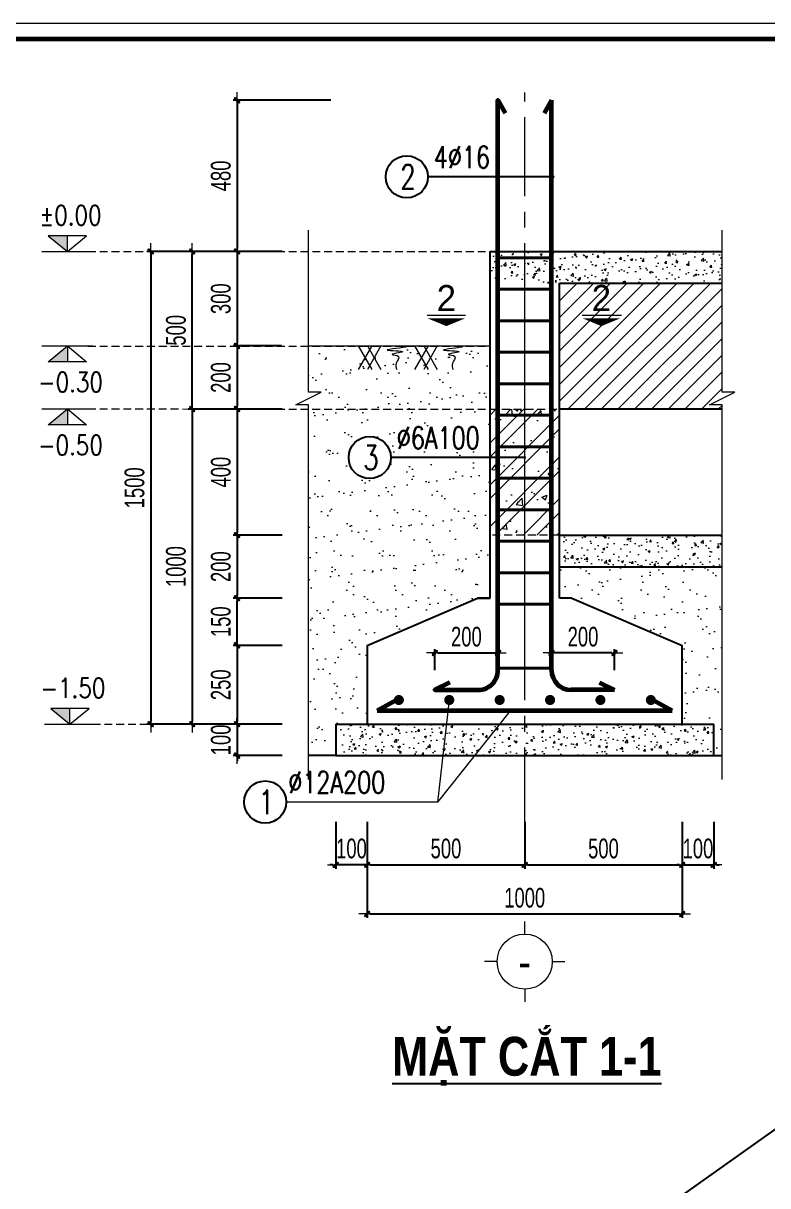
# Model space of a CAD drawing. Header units: millimetres. Extents: x 19378 to 270036, y -611253 to -548347.
# Drawn here: x 178683 to 181047, y -552037 to -548347 of the extents above; entities that cross this region are included whole.
import ezdxf
from ezdxf.enums import TextEntityAlignment as Align

# ---------------------------------------------------------------- set-up
doc = ezdxf.new("R2010")
doc.units = ezdxf.units.MM
doc.header["$MEASUREMENT"] = 0
doc.header["$PDMODE"] = 32
for name, pattern in [('CENTER', [2, 1.25, -0.25, 0.25, -0.25]), ('DASHDOT', [1, 0.5, -0.25, 0, -0.25]), ('HIDDEN', [0.375, 0.25, -0.125])]:
    doc.linetypes.add(name, pattern=pattern)
doc.layers.get('Defpoints').update_dxf_attribs({"color": 1})
doc.layers.add('KCS_Plotter', color=11, linetype='Continuous', plot=False)
doc.layers.add('Khungten_LCDI', color=7, linetype='Continuous')
doc.layers.add('STEEL', color=4, linetype='Continuous')
for name, color, linetype, lineweight in [('LC Dim', 8, 'Continuous', 18), ('LC Hatch', 252, 'Continuous', 9), ('LC ISO', 153, 'Continuous', 13), ('LC Khac', 4, 'Continuous', 9), ('LC MANH DUT', 35, 'HIDDEN', 5), ('LC Net dam2', 6, 'Continuous', 40), ('LC Net dam3', 1, 'Continuous', 60), ('LC Net manh', 236, 'Continuous', 5), ('LC Net thay', 7, 'Continuous', 25), ('LC Net truc', 8, 'DASHDOT', 13), ('LC Text1', 3, 'Continuous', 20), ('LC Text2', 7, 'Continuous', 25), ('Text', 7, 'Continuous', 20), ('THEP', 1, 'Continuous', 40), ('TRUC', 251, 'CENTER', 5)]:
    doc.layers.add(name, color=color, linetype=linetype, lineweight=lineweight)
doc.styles.add('HOATBIF', font='hoatbif.shx', dxfattribs={"width": 0.7})
doc.styles.add('Khungten', font='VHAVAN.TTF', dxfattribs={"width": 0.9, "height": 5000})
doc.styles.add('LC 1', font='VHAVANB.TTF')
doc.styles.add('LC 3', font='vnsimli.shx', dxfattribs={"width": 0.75})
doc.styles.add('LC3', font='VHARIALB.TTF', dxfattribs={"width": 0.8})
doc.styles.add('T1', font='Vnsimli.shx', dxfattribs={"width": 0.8})
doc.styles.add('Title', font='VHBLACK.TTF', dxfattribs={"width": 0.8})
doc.dimstyles.new('mb', dxfattribs={"dimscale": 71, "dimtxt": 2.5, "dimasz": 0.35, "dimexe": 0.5, "dimexo": 0, "dimgap": 0.8, "dimtad": 1, "dimdec": 0, "dimzin": 0, "dimdsep": 46, "dimtxsty": 'HOATBIF', "dimblk1": 'DOT', "dimblk2": 'DOT', "dimsah": 1, "dimcen": -1, "dimdle": 1, "dimclrd": 256, "dimclre": 256, "dimclrt": 4, "dimadec": 3, "dimazin": 2, "dimtfac": 0.333333, "dimtdec": 0, "dimtix": 1, "dimtmove": 2, "dimatfit": 3, "dimldrblk": 'DOT', "dimfxl": 1, "dimtvp": 0.833333, "dimtolj": 1, "dimtzin": 0, "dimarcsym": 0})
pattern_1 = [(50, (2406.51, 3622.526), (71.726018, -6.2752135), [7.5, -82.5]), (355, (2406.51, 3622.526), (-13.875133, 75.219213), [6, -66]), (100.4514, (2412.485, 3622), (57.850938, 68.943954), [6.374019, -70.114211]), (46.1842, (2406.51, 3642.53), (106.724105, -16.551901), [11.25, -123.75]), (96.6356, (2415.4, 3641.15), (93.46627, 97.411787), [9.561029, -105.1713]), (351.1842, (2406.51, 3642.53), (93.466195, 97.41186), [9, -99]), (21, (2416.51, 3637.526), (59.690705, -40.261889), [7.5, -82.5]), (326, (2416.51, 3637.526), (24.331533, 72.5150045), [6, -66]), (71.4514, (2421.48, 3634.17), (84.022263, 32.25305), [6.374019, -70.114211]), (37.5, (2406.508, 3622.526), (1.2159855, 33.2893854), [0, -65.2, 0, -67, 0, -66.25]), (7.5, (2406.508, 3622.526), (26.3069537, 39.4411712), [0, -38.2, 0, -63.7, 0, -25.25]), (327.5, (2384.208, 3622.526), (53.3822436, -2.2554872), [0, -25, 0, -78, 0, -103.5]), (317.5, (2374.21, 3622.526), (58.318617, 10.0104982), [0, -32.5, 0, -51.8, 0, -73.5])]

# ---------------------------------------------------------------- blocks, each defined once
blk = doc.blocks.new('Nha o can bo nhan vien Trung doan')
at = {"layer": 'Defpoints', "lineweight": 0}
blk.add_lwpolyline([(-1200, -14850), (-1200, 14850), (40800, 14850), (40800, -14850)], close=True, dxfattribs=at)
at = {"layer": 'Khungten_LCDI', "color": 5, "lineweight": 60}
blk.add_lwpolyline([(0, -14650), (0, 14650), (40600, 14650), (40600, -14650)], close=True, dxfattribs=at)
at = {"color": 7, "style": 'Khungten', "width": 0.8}
for tag, p in [('REVISION', (39499, -10746)), ('NGAYHT', (39546, -11609))]:
    blk.add_attdef(tag, text='', height=200, dxfattribs=at).set_placement(p, align=Align.CENTER)
at = {"layer": 'LC Text1', "style": 'Title', "width": 1.485915}
for tag, p, p2 in [('TENBANVE1', (36913, -8886), (40339, -8886)), ('TENBANVE2', (36913, -9562), (40339, -9562))]:
    blk.add_attdef(tag, text='', height=250, dxfattribs=at).set_placement(p, p2, align=Align.FIT)
at = {"layer": 'LC Text1', "style": 'Title', "width": 0.7}
blk.add_attdef('SOBANVE', text='', height=250, dxfattribs=at).set_placement((39562, -13896), align=Align.CENTER)
blk = doc.blocks.new('DOT')
at = {"layer": 'LC Dim'}
blk.add_line((-3, 0), (3, 0), dxfattribs=at)
at = {"layer": 'LC Dim', "color": 4}
blk.add_line((-1, -1), (1, 1), dxfattribs=at)
blk.add_lwpolyline([(0.5, 1), (-1, -0.5), (-0.5, -1), (1, 0.5)], close=True, dxfattribs=at)
blk = doc.blocks.new('*D195')
at = {"layer": 'Defpoints', "color": 0, "ltscale": 2, "transparency": 16777216}
for p in [(179775, -550881.8), (180275, -550881.8), (180275, -551018)]:
    blk.add_point(p, dxfattribs=at)
at = {"layer": 'LC Dim', "lineweight": -2, "ltscale": 2, "transparency": 16777216}
for p, q in [((179775, -550881.8), (179775, -551030.5)), ((180275, -550881.8), (180275, -551030.5)), ((179783.8, -551018), (180266.2, -551018))]:
    blk.add_line(p, q, dxfattribs=at)
at = {"layer": 'LC Dim', "lineweight": -2, "ltscale": 2, "transparency": 16777216, "xscale": 8.75, "yscale": 8.75, "zscale": 8.75, "rotation": 180}
blk.add_blockref('DOT', (179775, -551018), dxfattribs=at)
at = {"layer": 'LC Dim', "lineweight": -2, "ltscale": 2, "transparency": 16777216, "xscale": 8.75, "yscale": 8.75, "zscale": 8.75}
blk.add_blockref('DOT', (180275, -551018), dxfattribs=at)
at = {"layer": 'LC Dim', "color": 4, "ltscale": 2, "transparency": 16777216, "insert": (180025, -550966.7), "char_height": 62.5, "attachment_point": 5, "style": 'HOATBIF'}
blk.add_mtext('\\A1;500', dxfattribs=at)
blk = doc.blocks.new('_Dot')
at = {"color": 0, "linetype": 'ByBlock', "lineweight": -2}
blk.add_line((-0.5, 0), (-1, 0), dxfattribs=at)
at = {"color": 0, "linetype": 'ByBlock', "const_width": 0.5}
blk.add_lwpolyline([(-0.25, 0, 1), (0.25, 0, 1)], format="xyb", close=True, dxfattribs=at)
blk = doc.blocks.new('*D196')
at = {"layer": 'Defpoints', "color": 0, "ltscale": 2, "transparency": 16777216}
for p in [(180275, -550881.8), (180775, -550881.8), (180775, -551018)]:
    blk.add_point(p, dxfattribs=at)
at = {"layer": 'LC Dim', "lineweight": -2, "ltscale": 2, "transparency": 16777216}
for p, q in [((180275, -550881.8), (180275, -551030.5)), ((180775, -550881.8), (180775, -551030.5)), ((180283.8, -551018), (180766.2, -551018))]:
    blk.add_line(p, q, dxfattribs=at)
at = {"layer": 'LC Dim', "lineweight": -2, "ltscale": 2, "transparency": 16777216, "xscale": 8.75, "yscale": 8.75, "zscale": 8.75, "rotation": 180}
blk.add_blockref('DOT', (180275, -551018), dxfattribs=at)
at = {"layer": 'LC Dim', "lineweight": -2, "ltscale": 2, "transparency": 16777216, "xscale": 8.75, "yscale": 8.75, "zscale": 8.75}
blk.add_blockref('DOT', (180775, -551018), dxfattribs=at)
at = {"layer": 'LC Dim', "color": 4, "ltscale": 2, "transparency": 16777216, "insert": (180525, -550966.7), "char_height": 62.5, "attachment_point": 5, "style": 'HOATBIF'}
blk.add_mtext('\\A1;500', dxfattribs=at)
blk = doc.blocks.new('*D197')
at = {"layer": 'Defpoints', "color": 0, "ltscale": 2, "transparency": 16777216}
for p in [(179775, -550881.8), (180775, -550881.8), (180775, -551174.2)]:
    blk.add_point(p, dxfattribs=at)
at = {"layer": 'LC Dim', "lineweight": -2, "ltscale": 2, "transparency": 16777216}
for p, q in [((179775, -550881.8), (179775, -551186.7)), ((180775, -550881.8), (180775, -551186.7)), ((179783.8, -551174.2), (180766.2, -551174.2))]:
    blk.add_line(p, q, dxfattribs=at)
at = {"layer": 'LC Dim', "lineweight": -2, "ltscale": 2, "transparency": 16777216, "xscale": 8.75, "yscale": 8.75, "zscale": 8.75, "rotation": 180}
blk.add_blockref('DOT', (179775, -551174.2), dxfattribs=at)
at = {"layer": 'LC Dim', "lineweight": -2, "ltscale": 2, "transparency": 16777216, "xscale": 8.75, "yscale": 8.75, "zscale": 8.75}
blk.add_blockref('DOT', (180775, -551174.2), dxfattribs=at)
at = {"layer": 'LC Dim', "color": 4, "ltscale": 2, "transparency": 16777216, "insert": (180275, -551123), "char_height": 62.5, "attachment_point": 5, "style": 'HOATBIF'}
blk.add_mtext('\\A1;1000', dxfattribs=at)
blk = doc.blocks.new('*D198')
at = {"layer": 'Defpoints', "color": 0, "ltscale": 2, "transparency": 16777216}
for p in [(179361.7, -550171.7), (179505, -550171.7, 0), (179505, -550321.7, 0)]:
    blk.add_point(p, dxfattribs=at)
at = {"layer": 'LC Dim', "lineweight": -2, "ltscale": 2, "transparency": 16777216}
for p, q in [((179505, -550171.7), (179349.2, -550171.7)), ((179361.7, -550312.9), (179361.7, -550180.4)), ((179505, -550321.7), (179349.2, -550321.7))]:
    blk.add_line(p, q, dxfattribs=at)
at = {"layer": 'LC Dim', "lineweight": -2, "ltscale": 2, "transparency": 16777216, "xscale": 8.75, "yscale": 8.75, "zscale": 8.75}
for p, rotation in [((179361.7, -550171.7), 90), ((179361.7, -550321.7), 270)]:
    blk.add_blockref('DOT', p, dxfattribs=dict(at, rotation=rotation))
at = {"layer": 'LC Dim', "color": 4, "ltscale": 2, "transparency": 16777216, "insert": (179310.4, -550246.7), "char_height": 62.5, "attachment_point": 5, "rotation": 90, "style": 'HOATBIF'}
blk.add_mtext('\\A1;150', dxfattribs=at)
blk = doc.blocks.new('*D166')
at = {"layer": 'Defpoints', "color": 0, "ltscale": 2, "transparency": 16777216}
for p in [(179675, -550881.8), (179775, -550881.8), (179675, -551018)]:
    blk.add_point(p, dxfattribs=at)
at = {"layer": 'LC Dim', "lineweight": -2, "ltscale": 2, "transparency": 16777216}
for p, q in [((179675, -550881.8), (179675, -551030.5)), ((179775, -550881.8), (179775, -551030.5)), ((179666.2, -551018), (179657.5, -551018)), ((179775, -551018), (179675, -551018)), ((179783.8, -551018), (179792.5, -551018))]:
    blk.add_line(p, q, dxfattribs=at)
at = {"layer": 'LC Dim', "lineweight": -2, "ltscale": 2, "transparency": 16777216, "xscale": 8.75, "yscale": 8.75, "zscale": 8.75}
blk.add_blockref('DOT', (179675, -551018), dxfattribs=at)
at = {"layer": 'LC Dim', "lineweight": -2, "ltscale": 2, "transparency": 16777216, "xscale": 8.75, "yscale": 8.75, "zscale": 8.75, "rotation": 180}
blk.add_blockref('DOT', (179775, -551018), dxfattribs=at)
at = {"layer": 'LC Dim', "color": 4, "ltscale": 2, "transparency": 16777216, "insert": (179725, -550966.7), "char_height": 62.5, "attachment_point": 5, "style": 'HOATBIF'}
blk.add_mtext('\\A1;100', dxfattribs=at)
blk = doc.blocks.new('*D167')
at = {"layer": 'Defpoints', "color": 0, "ltscale": 2, "transparency": 16777216}
for p in [(180775, -550881.8), (180875, -550881.8), (180875, -551018)]:
    blk.add_point(p, dxfattribs=at)
at = {"layer": 'LC Dim', "lineweight": -2, "ltscale": 2, "transparency": 16777216}
for p, q in [((180775, -550881.8), (180775, -551030.5)), ((180875, -550881.8), (180875, -551030.5)), ((180766.2, -551018), (180757.5, -551018)), ((180775, -551018), (180875, -551018)), ((180883.8, -551018), (180892.5, -551018))]:
    blk.add_line(p, q, dxfattribs=at)
at = {"layer": 'LC Dim', "lineweight": -2, "ltscale": 2, "transparency": 16777216, "xscale": 8.75, "yscale": 8.75, "zscale": 8.75}
blk.add_blockref('DOT', (180775, -551018), dxfattribs=at)
at = {"layer": 'LC Dim', "lineweight": -2, "ltscale": 2, "transparency": 16777216, "xscale": 8.75, "yscale": 8.75, "zscale": 8.75, "rotation": 180}
blk.add_blockref('DOT', (180875, -551018), dxfattribs=at)
at = {"layer": 'LC Dim', "color": 4, "ltscale": 2, "transparency": 16777216, "insert": (180825, -550966.7), "char_height": 62.5, "attachment_point": 5, "style": 'HOATBIF'}
blk.add_mtext('\\A1;100', dxfattribs=at)
blk = doc.blocks.new('*D168')
at = {"layer": 'Defpoints', "color": 0, "ltscale": 2, "transparency": 16777216}
for p in [(179505, -550571.7, 0), (179361.7, -550671.7), (179505, -550671.7, 0)]:
    blk.add_point(p, dxfattribs=at)
at = {"layer": 'LC Dim', "lineweight": -2, "ltscale": 2, "transparency": 16777216}
for p, q in [((179505, -550571.7), (179349.2, -550571.7)), ((179361.7, -550562.9), (179361.7, -550554.2)), ((179361.7, -550571.7), (179361.7, -550671.7)), ((179505, -550671.7), (179349.2, -550671.7)), ((179361.7, -550680.4), (179361.7, -550689.2))]:
    blk.add_line(p, q, dxfattribs=at)
at = {"layer": 'LC Dim', "lineweight": -2, "ltscale": 2, "transparency": 16777216, "xscale": 8.75, "yscale": 8.75, "zscale": 8.75}
for p, rotation in [((179361.7, -550571.7), 270), ((179361.7, -550671.7), 90)]:
    blk.add_blockref('DOT', p, dxfattribs=dict(at, rotation=rotation))
at = {"layer": 'LC Dim', "color": 4, "ltscale": 2, "transparency": 16777216, "insert": (179310.4, -550621.7), "char_height": 62.5, "attachment_point": 5, "rotation": 90, "style": 'HOATBIF'}
blk.add_mtext('\\A1;100', dxfattribs=at)
blk = doc.blocks.new('*D169')
at = {"layer": 'Defpoints', "color": 0, "ltscale": 2, "transparency": 16777216}
for p in [(179505, -550321.7, 0), (179361.7, -550571.7), (179505, -550571.7, 0)]:
    blk.add_point(p, dxfattribs=at)
at = {"layer": 'LC Dim', "lineweight": -2, "ltscale": 2, "transparency": 16777216}
for p, q in [((179505, -550321.7), (179349.2, -550321.7)), ((179361.7, -550330.4), (179361.7, -550562.9)), ((179505, -550571.7), (179349.2, -550571.7))]:
    blk.add_line(p, q, dxfattribs=at)
at = {"layer": 'LC Dim', "lineweight": -2, "ltscale": 2, "transparency": 16777216, "xscale": 8.75, "yscale": 8.75, "zscale": 8.75}
for p, rotation in [((179361.7, -550321.7), 90), ((179361.7, -550571.7), 270)]:
    blk.add_blockref('DOT', p, dxfattribs=dict(at, rotation=rotation))
at = {"layer": 'LC Dim', "color": 4, "ltscale": 2, "transparency": 16777216, "insert": (179310.4, -550446.7), "char_height": 62.5, "attachment_point": 5, "rotation": 90, "style": 'HOATBIF'}
blk.add_mtext('\\A1;250', dxfattribs=at)
blk = doc.blocks.new('Caodo1')
at = {"layer": 'LC Text1'}
blk.add_hatch(color=256, dxfattribs=at).paths.add_polyline_path([(0, 0), (243, 200), (0, 200)])
for p, q in [((0, 0), (0, 200)), ((324, 0), (-324, 0))]:
    blk.add_line(p, q, dxfattribs=at)
blk.add_lwpolyline([(-243, 200), (243, 200), (0, 0), (0, 0)], close=True, dxfattribs=at)
at = {"layer": 'LC Text1', "style": 'T1', "width": 0.8}
blk.add_attdef('%%P0,00', text='', height=250, dxfattribs=at).set_placement((-39, 460), align=Align.MIDDLE_CENTER)
blk = doc.blocks.new('*D170')
at = {"layer": 'Defpoints', "color": 0, "ltscale": 2, "transparency": 16777216}
for p in [(180360, -550345.7), (180360, -550400.6), (180560.3, -550400.6)]:
    blk.add_point(p, dxfattribs=at)
at = {"layer": 'LC Dim', "lineweight": -2, "ltscale": 2, "transparency": 16777216}
for p, q in [((180360, -550400.6), (180360, -550333.2)), ((180551.5, -550345.7), (180368.8, -550345.7)), ((180560.3, -550400.6), (180560.3, -550333.2))]:
    blk.add_line(p, q, dxfattribs=at)
at = {"layer": 'LC Dim', "lineweight": -2, "ltscale": 2, "transparency": 16777216, "xscale": 8.75, "yscale": 8.75, "zscale": 8.75, "rotation": 180}
blk.add_blockref('DOT', (180360, -550345.7), dxfattribs=at)
at = {"layer": 'LC Dim', "lineweight": -2, "ltscale": 2, "transparency": 16777216, "xscale": 8.75, "yscale": 8.75, "zscale": 8.75}
blk.add_blockref('DOT', (180560.3, -550345.7), dxfattribs=at)
at = {"layer": 'LC Dim', "color": 4, "ltscale": 2, "transparency": 16777216, "insert": (180460.1, -550294.4), "char_height": 62.5, "attachment_point": 5, "style": 'HOATBIF'}
blk.add_mtext('\\A1;200', dxfattribs=at)
blk = doc.blocks.new('*D171')
at = {"layer": 'Defpoints', "color": 0, "ltscale": 2, "transparency": 16777216}
for p in [(180190, -550345.7), (179989.7, -550400.6), (180190, -550400.6)]:
    blk.add_point(p, dxfattribs=at)
at = {"layer": 'LC Dim', "lineweight": -2, "ltscale": 2, "transparency": 16777216}
for p, q in [((179989.7, -550400.6), (179989.7, -550333.2)), ((179998.5, -550345.7), (180181.2, -550345.7)), ((180190, -550400.6), (180190, -550333.2))]:
    blk.add_line(p, q, dxfattribs=at)
at = {"layer": 'LC Dim', "lineweight": -2, "ltscale": 2, "transparency": 16777216, "xscale": 8.75, "yscale": 8.75, "zscale": 8.75, "rotation": 180}
blk.add_blockref('DOT', (179989.7, -550345.7), dxfattribs=at)
at = {"layer": 'LC Dim', "lineweight": -2, "ltscale": 2, "transparency": 16777216, "xscale": 8.75, "yscale": 8.75, "zscale": 8.75}
blk.add_blockref('DOT', (180190, -550345.7), dxfattribs=at)
at = {"layer": 'LC Dim', "color": 4, "ltscale": 2, "transparency": 16777216, "insert": (180089.9, -550294.4), "char_height": 62.5, "attachment_point": 5, "style": 'HOATBIF'}
blk.add_mtext('\\A1;200', dxfattribs=at)
blk = doc.blocks.new('TTRUC')
at = {"layer": 'LC ISO'}
for p, q in [((0, 6.95), (0, 10.13)), ((-6.95, 0), (-10.13, 0)), ((6.95, 0), (10.13, 0)), ((0, -6.95), (0, -10.13))]:
    blk.add_line(p, q, dxfattribs=at)
at = {"layer": 'LC Net manh'}
blk.add_circle((0, 0), 6.95, dxfattribs=at)
blk = doc.blocks.new('*U160')
at = {"layer": 'LC Net dam2', "ltscale": 2}
blk.add_line((-85, 0), (85, 0), dxfattribs=at)
blk = doc.blocks.new('*U161')
at = {"layer": 'THEP', "color": 0, "linetype": 'ByBlock', "lineweight": -2}
blk.add_blockref('*U160', (0, 0), dxfattribs=at)
blk = doc.blocks.new('mat dat')
at = {"layer": 'LC Net manh'}
for p, q in [((2, 0), (3.73, -3)), ((3.73, 0), (2, -3)), ((3.15, 0), (4.88, -3)), ((4.88, 0), (3.15, -3))]:
    blk.add_line(p, q, dxfattribs=at)
blk.add_spline([(0, 0), (-1.21, -0.12), (1.21, -0.52), (-0.75, -0.75), (0.58, -1.1), (-0.23, -1.33), (0.06, -2.19), (0, -3)], degree=3, dxfattribs=at)
blk = doc.blocks.new('*U162')
at = {"layer": 'STEEL', "color": 6, "const_width": 16}
blk.add_lwpolyline([(8, 0, 1), (-8, 0, 1)], format="xyb", close=True, dxfattribs=at)
blk = doc.blocks.new('*U163')
at = {"layer": 'LC Net truc', "color": 0, "linetype": 'ByBlock', "lineweight": -2}
for p in [(0, 0), (160, 0), (320, 0), (480, 0), (640, 0)]:
    blk.add_blockref('*U162', p, dxfattribs=at)
at = {"layer": 'LC Net truc', "color": 0, "linetype": 'ByBlock', "lineweight": -2, "transparency": 16777216}
blk.add_blockref('*U162', (800, 0), dxfattribs=at)
blk = doc.blocks.new('*U164')
at = {"layer": 'LC Net dam2', "ltscale": 2}
blk.add_line((-85, 0), (85, 0), dxfattribs=at)
blk = doc.blocks.new('*U165')
at = {"layer": 'LC Net dam2', "color": 0, "linetype": 'ByBlock', "lineweight": -2}
for p in [(0, 0), (0, -100), (0, -200), (0, -300), (0, -400), (0, -500), (0, -600), (0, -700), (0, -800)]:
    blk.add_blockref('*U164', p, dxfattribs=at)
at = {"layer": 'LC Net dam2', "color": 0, "linetype": 'ByBlock', "lineweight": -2, "transparency": 16777216}
for p in [(0, -900), (0, -1000), (0, -1100)]:
    blk.add_blockref('*U164', p, dxfattribs=at)
blk = doc.blocks.new('*D172')
at = {"layer": 'Defpoints', "color": 0, "ltscale": 2, "transparency": 16777216}
for p in [(179660, -548591.7), (179361.7, -549071.7), (179505, -549071.7, 0)]:
    blk.add_point(p, dxfattribs=at)
at = {"layer": 'LC Dim', "lineweight": -2, "ltscale": 2, "transparency": 16777216}
for p, q in [((179660, -548591.7), (179349.2, -548591.7)), ((179361.7, -548600.4), (179361.7, -549062.9)), ((179505, -549071.7), (179349.2, -549071.7))]:
    blk.add_line(p, q, dxfattribs=at)
at = {"layer": 'LC Dim', "lineweight": -2, "ltscale": 2, "transparency": 16777216, "xscale": 8.75, "yscale": 8.75, "zscale": 8.75}
for p, rotation in [((179361.7, -548591.7), 90), ((179361.7, -549071.7), 270)]:
    blk.add_blockref('DOT', p, dxfattribs=dict(at, rotation=rotation))
at = {"layer": 'LC Dim', "color": 4, "ltscale": 2, "transparency": 16777216, "insert": (179310.4, -548831.7), "char_height": 62.5, "attachment_point": 5, "rotation": 90, "style": 'HOATBIF'}
blk.add_mtext('\\A1;480', dxfattribs=at)
blk = doc.blocks.new('*D173')
at = {"layer": 'Defpoints', "color": 0, "ltscale": 2, "transparency": 16777216}
for p in [(179219.2, -549071.7), (179505, -549071.7, 0), (179505, -549571.7, 0)]:
    blk.add_point(p, dxfattribs=at)
at = {"layer": 'LC Dim', "lineweight": -2, "ltscale": 2, "transparency": 16777216}
for p, q in [((179505, -549071.7), (179206.7, -549071.7)), ((179219.2, -549563), (179219.2, -549080.4)), ((179505, -549571.7), (179206.7, -549571.7))]:
    blk.add_line(p, q, dxfattribs=at)
at = {"layer": 'LC Dim', "lineweight": -2, "ltscale": 2, "transparency": 16777216, "xscale": 8.75, "yscale": 8.75, "zscale": 8.75}
for p, rotation in [((179219.2, -549071.7), 90), ((179219.2, -549571.7), 270)]:
    blk.add_blockref('DOT', p, dxfattribs=dict(at, rotation=rotation))
at = {"layer": 'LC Dim', "color": 4, "ltscale": 2, "transparency": 16777216, "insert": (179167.9, -549321.7), "char_height": 62.5, "attachment_point": 5, "rotation": 90, "style": 'HOATBIF'}
blk.add_mtext('\\A1;500', dxfattribs=at)
blk = doc.blocks.new('*D174')
at = {"layer": 'Defpoints', "color": 0, "ltscale": 2, "transparency": 16777216}
for p in [(179505, -549071.7, 0), (179087.6, -550571.7), (179505, -550571.7, 0)]:
    blk.add_point(p, dxfattribs=at)
at = {"layer": 'LC Dim', "lineweight": -2, "ltscale": 2, "transparency": 16777216}
for p, q in [((179505, -549071.7), (179075.1, -549071.7)), ((179087.6, -549080.4), (179087.6, -550562.9)), ((179505, -550571.7), (179075.1, -550571.7))]:
    blk.add_line(p, q, dxfattribs=at)
at = {"layer": 'LC Dim', "lineweight": -2, "ltscale": 2, "transparency": 16777216, "xscale": 8.75, "yscale": 8.75, "zscale": 8.75}
for p, rotation in [((179087.6, -549071.7), 90), ((179087.6, -550571.7), 270)]:
    blk.add_blockref('DOT', p, dxfattribs=dict(at, rotation=rotation))
at = {"layer": 'LC Dim', "color": 4, "ltscale": 2, "transparency": 16777216, "insert": (179036.4, -549821.7), "char_height": 62.5, "attachment_point": 5, "rotation": 90, "style": 'HOATBIF'}
blk.add_mtext('\\A1;1500', dxfattribs=at)
blk = doc.blocks.new('TIEUDE1')
at = {"layer": 'LC Text2', "color": 7, "style": 'LC 1'}
blk.add_attdef('TIªU§Ò', text='', height=5, dxfattribs=at).set_placement((0, 0), align=Align.BOTTOM_CENTER)
blk.add_attdef('TL', text='', height=3, dxfattribs=at).set_placement((0, -2), align=Align.TOP_CENTER)
blk = doc.blocks.new('*D221')
at = {"layer": 'Defpoints', "color": 0, "ltscale": 2, "transparency": 16777216}
for p in [(179505, -549571.7, 0), (179361.7, -549972), (179505, -549972, 0)]:
    blk.add_point(p, dxfattribs=at)
at = {"layer": 'LC Dim', "lineweight": -2, "ltscale": 2, "transparency": 16777216}
for p, q in [((179505, -549571.7), (179349.2, -549571.7)), ((179361.7, -549580.5), (179361.7, -549963.2)), ((179505, -549972), (179349.2, -549972))]:
    blk.add_line(p, q, dxfattribs=at)
at = {"layer": 'LC Dim', "lineweight": -2, "ltscale": 2, "transparency": 16777216, "xscale": 8.75, "yscale": 8.75, "zscale": 8.75}
for p, rotation in [((179361.7, -549571.7), 90), ((179361.7, -549972), 270)]:
    blk.add_blockref('DOT', p, dxfattribs=dict(at, rotation=rotation))
at = {"layer": 'LC Dim', "color": 4, "ltscale": 2, "transparency": 16777216, "insert": (179310.4, -549771.9), "char_height": 62.5, "attachment_point": 5, "rotation": 90, "style": 'HOATBIF'}
blk.add_mtext('\\A1;400', dxfattribs=at)
blk = doc.blocks.new('*D222')
at = {"layer": 'Defpoints', "color": 0, "ltscale": 2, "transparency": 16777216}
for p in [(179393.4, -549571.7), (179219, -550571.7), (179429.6, -550571.7)]:
    blk.add_point(p, dxfattribs=at)
at = {"layer": 'LC Dim', "lineweight": -2, "ltscale": 2, "transparency": 16777216}
for p, q in [((179393.4, -549571.7), (179206.5, -549571.7)), ((179219, -549580.5), (179219, -550562.9)), ((179429.6, -550571.7), (179206.5, -550571.7))]:
    blk.add_line(p, q, dxfattribs=at)
at = {"layer": 'LC Dim', "lineweight": -2, "ltscale": 2, "transparency": 16777216, "xscale": 8.75, "yscale": 8.75, "zscale": 8.75}
for p, rotation in [((179219, -549571.7), 90), ((179219, -550571.7), 270)]:
    blk.add_blockref('DOT', p, dxfattribs=dict(at, rotation=rotation))
at = {"layer": 'LC Dim', "color": 4, "ltscale": 2, "transparency": 16777216, "insert": (179167.8, -550071.7), "char_height": 62.5, "attachment_point": 5, "rotation": 90, "style": 'HOATBIF'}
blk.add_mtext('\\A1;1000', dxfattribs=at)
blk = doc.blocks.new('*D223')
at = {"layer": 'Defpoints', "color": 0, "ltscale": 2, "transparency": 16777216}
for p in [(179505, -549071.7, 0), (179361.7, -549371.3), (179502.4, -549371.3, 0)]:
    blk.add_point(p, dxfattribs=at)
at = {"layer": 'LC Dim', "lineweight": -2, "ltscale": 2, "transparency": 16777216}
for p, q in [((179505, -549071.7), (179349.2, -549071.7)), ((179361.7, -549080.4), (179361.7, -549362.5)), ((179502.4, -549371.3), (179349.2, -549371.3))]:
    blk.add_line(p, q, dxfattribs=at)
at = {"layer": 'LC Dim', "lineweight": -2, "ltscale": 2, "transparency": 16777216, "xscale": 8.75, "yscale": 8.75, "zscale": 8.75}
for p, rotation in [((179361.7, -549071.7), 90), ((179361.7, -549371.3), 270)]:
    blk.add_blockref('DOT', p, dxfattribs=dict(at, rotation=rotation))
at = {"layer": 'LC Dim', "color": 4, "ltscale": 2, "transparency": 16777216, "insert": (179310.4, -549221.5), "char_height": 62.5, "attachment_point": 5, "rotation": 90, "style": 'HOATBIF'}
blk.add_mtext('\\A1;300', dxfattribs=at)
blk = doc.blocks.new('*D224')
at = {"layer": 'Defpoints', "color": 0, "ltscale": 2, "transparency": 16777216}
for p in [(179502.4, -549371.3, 0), (179361.7, -549571.7), (179483.8, -549571.7, 0)]:
    blk.add_point(p, dxfattribs=at)
at = {"layer": 'LC Dim', "lineweight": -2, "ltscale": 2, "transparency": 16777216}
for p, q in [((179502.4, -549371.3), (179349.2, -549371.3)), ((179361.7, -549380), (179361.7, -549563)), ((179483.8, -549571.7), (179349.2, -549571.7))]:
    blk.add_line(p, q, dxfattribs=at)
at = {"layer": 'LC Dim', "lineweight": -2, "ltscale": 2, "transparency": 16777216, "xscale": 8.75, "yscale": 8.75, "zscale": 8.75}
for p, rotation in [((179361.7, -549371.3), 90), ((179361.7, -549571.7), 270)]:
    blk.add_blockref('DOT', p, dxfattribs=dict(at, rotation=rotation))
at = {"layer": 'LC Dim', "color": 4, "ltscale": 2, "transparency": 16777216, "insert": (179310.4, -549471.5), "char_height": 62.5, "attachment_point": 5, "rotation": 90, "style": 'HOATBIF'}
blk.add_mtext('\\A1;200', dxfattribs=at)
blk = doc.blocks.new('*D412')
at = {"layer": 'Defpoints', "color": 0, "ltscale": 2, "transparency": 16777216}
for p in [(179505, -549972, 0), (179361.7, -550171.7), (179505, -550171.7, 0)]:
    blk.add_point(p, dxfattribs=at)
at = {"layer": 'LC Dim', "lineweight": -2, "ltscale": 2, "transparency": 16777216}
for p, q in [((179505, -549972), (179349.2, -549972)), ((179361.7, -549980.8), (179361.7, -550162.9)), ((179505, -550171.7), (179349.2, -550171.7))]:
    blk.add_line(p, q, dxfattribs=at)
at = {"layer": 'LC Dim', "lineweight": -2, "ltscale": 2, "transparency": 16777216, "xscale": 8.75, "yscale": 8.75, "zscale": 8.75}
for p, rotation in [((179361.7, -549972), 90), ((179361.7, -550171.7), 270)]:
    blk.add_blockref('DOT', p, dxfattribs=dict(at, rotation=rotation))
at = {"layer": 'LC Dim', "color": 4, "ltscale": 2, "transparency": 16777216, "insert": (179310.4, -550071.8), "char_height": 62.5, "attachment_point": 5, "rotation": 90, "style": 'HOATBIF'}
blk.add_mtext('\\A1;200', dxfattribs=at)

msp = doc.modelspace()

# ---------------------------------------------------------------- hatches: boundary and pattern name
at = {"layer": 'LC Hatch', "ltscale": 2}
h = msp.add_hatch(dxfattribs=at)
h.set_pattern_fill('AR-CONC', color=256, scale=10, style=0)
h.set_pattern_definition(pattern_1)
h.paths.add_polyline_path([(180901.7, -549071.7), (180165, -549071.7), (180165, -549171.7), (180385, -549171.7), (180901.7, -549171.7)])
h.paths.add_polyline_path([(180901.7, -549972), (180385, -549972), (180385, -550072), (180901.7, -550072)])
h = msp.add_hatch(dxfattribs=at)
h.set_pattern_fill('ANSI31', color=256, scale=300, style=0)
h.set_pattern_definition([(45, (-1088.89, 464.153), (-26.5165043, 26.5165043), [])])
h.paths.add_polyline_path([(180901.7, -549571.3), (180901.7, -549558.5), (180861.7, -549558.5), (180941.7, -549518.5), (180901.7, -549518.5), (180901.7, -549171.7), (180385, -549171.7), (180385, -549571.3)])
h.paths.add_polyline_path([(180466.2, -549281.6), (180570.8, -549281.6), (180570.8, -549155.5), (180466.2, -549155.5)], flags=9)
h = msp.add_hatch(dxfattribs=at)
h.set_pattern_fill('AR-SAND', color=256, scale=50)
h.set_pattern_definition([(37.5, (0, 0), (-3.149668, 96.341188), [0, -76, 0, -85, 0, -81.25]), (7.5, (0, 0), (88.488835, 141.107303), [0, -41, 0, -68.5, 0, -26.25]), (327.5, (-61.5, 0), (155.707093, 0.282953), [0, -25, 0, -90, 0, -117.5]), (317.5, (-61.5, 0), (150.30633, 43.883778), [0, -12.5, 0, -59, 0, -67.5])])
edge = h.paths.add_edge_path()
edge.add_line((180165, -549371.7), (180054.8, -549371.7))
edge.add_spline(control_points=[(180054.8, -549371.7), (180067.4, -549372.3), (180104.1, -549374.8), (179958.8, -549385.9), (180107.6, -549386.6), (180010.8, -549399.3), (180065.3, -549400.7), (180041.3, -549426), (180045.5, -549439.8), (180047.5, -549446.3)], knot_values=[0.195808, 0.195808, 0.195808, 0.195808, 1.218298, 3.677325, 5.654451, 7.027139, 7.867973, 8.780266, 9.590019, 9.590019, 9.590019, 9.590019], degree=3, periodic=0)
edge.add_line((180054.8, -549371.7), (179997.2, -549371.7))
edge.add_line((179997.2, -549371.7), (179961.5, -549433.6))
edge.add_line((179961.5, -549433.6), (179925.7, -549371.7))
edge.add_line((179925.7, -549371.7), (179876.1, -549371.7))
edge.add_spline(control_points=[(179876.1, -549371.7), (179888.7, -549372.3), (179925.4, -549374.8), (179780, -549385.9), (179928.9, -549386.6), (179832.1, -549399.3), (179886.6, -549400.7), (179862.5, -549426), (179866.8, -549439.8), (179868.7, -549446.3)], knot_values=[0.195808, 0.195808, 0.195808, 0.195808, 1.218298, 3.677325, 5.654451, 7.027139, 7.867973, 8.780266, 9.590019, 9.590019, 9.590019, 9.590019], degree=3, periodic=0)
edge.add_line((179876.1, -549371.7), (179818.5, -549371.7))
edge.add_line((179818.5, -549371.7), (179782.8, -549433.6))
edge.add_line((179782.8, -549433.6), (179747, -549371.7))
edge.add_line((179747, -549371.7), (179588.7, -549371.7))
edge.add_line((179588.7, -549371.7), (179588.7, -549518.5))
edge.add_line((179588.7, -549518.5), (179628.7, -549518.5))
edge.add_line((179628.7, -549518.5), (179548.7, -549558.5))
edge.add_line((179548.7, -549558.5), (179588.7, -549558.5))
edge.add_line((179588.7, -549558.5), (179588.7, -549571.7))
edge.add_line((179588.7, -549571.7), (180164.9, -549572))
edge.add_line((180164.9, -549572), (180165, -549572))
edge.add_line((180165, -549572), (180165, -549371.7))
h.paths.add_polyline_path([(180164.9, -549572), (179588.7, -549571.7), (179588.7, -550671.7), (179675, -550671.7), (179675, -550571.7), (179775, -550571.7), (179775, -550321.7), (180125, -550171.7), (180165, -550171.7), (180165, -549972), (180164.9, -549972)])
h.paths.add_polyline_path([(179716.1, -549725.6, -1), (179849.9, -549725.6, -1)], flags=16)
h.paths.add_polyline_path([(180901.7, -550072), (180385, -550072), (180385, -550171.7), (180425, -550171.7), (180775, -550321.7), (180775, -550571.7), (180875, -550571.7), (180875, -550671.7), (180901.7, -550671.7)])
h.paths.add_polyline_path([(179748.6, -549782.9), (179825, -549782.9), (179825, -549668.3), (179748.6, -549668.3)], flags=8)
h.paths.add_polyline_path([(179851.5, -549715.3), (180154, -549715.3), (180154, -549611.1), (179851.5, -549611.1)], flags=24)
h = msp.add_hatch(dxfattribs=at)
h.set_pattern_fill('BTCT', color=256, scale=25, style=0)
h.set_pattern_definition([(50, (2406.51, 3622.53), (179.315046, -15.688034), [18.75, -206.25]), (355, (2406.5, 3622.53), (-34.687833, 188.048033), [15, -165]), (100.4514, (2421.45, 3621.22), (144.627345, 172.359886), [15.93505, -175.28553]), (46.1842, (2406.5, 3672.53), (266.81026, -41.37975), [28.125, -309.375]), (96.6356, (2428.74, 3669.08), (233.66568, 243.52947), [23.90257, -262.92825]), (351.1842, (2406.5, 3672.53), (233.66549, 243.52965), [22.5, -247.5]), (21, (2431.51, 3660.03), (149.226763, -100.654723), [18.75, -206.25]), (326, (2431.5, 3660.03), (60.828833, 181.28751), [15, -165]), (71.4514, (2443.94, 3651.64), (210.055657, 80.632624), [15.93505, -175.28553]), (37.5, (2406.51, 3622.526), (3.039964, 83.2234635), [0, -163, 0, -167.5, 0, -165.625]), (7.5, (2406.51, 3622.53), (65.767384, 98.602928), [0, -95.5, 0, -159.25, 0, -63.125]), (327.5, (2350.76, 3622.526), (133.455609, -5.638718), [0, -62.5, 0, -195, 0, -258.75]), (317.5, (2325.76, 3622.53), (145.796542, 25.026246), [0, -81.25, 0, -129.5, 0, -183.75]), (45, (2406.51, 3622.53), (-66.29126, 66.29126), []), (45, (2450.7, 3622.53), (-66.29126, 66.29126), [])])
h.paths.add_polyline_path([(180164.9, -549972), (180384.9, -549972), (180384.9, -549572), (180164.9, -549572)])
h = msp.add_hatch(dxfattribs=at)
h.set_pattern_fill('AR-CONC', color=256, scale=10, style=0)
h.set_pattern_definition(pattern_1)
h.paths.add_polyline_path([(180875, -550671.7), (180875, -550571.7), (179675, -550571.7), (179675, -550671.7)])

# ---------------------------------------------------------------- linework, layer by layer
at = {"layer": 'KCS_Plotter', "ltscale": 2}
msp.add_line((175535.5, -555772.3), (186035.6, -548347.2), dxfattribs=at)
at = {"layer": 'LC Dim', "ltscale": 2}
for p, q in [((179389.1, -549071.7, 0), (179085.4, -549071.7, 0)), ((180275, -550394.2, 0), (180275, -549091.3, 0)), ((180035.5, -550495), (179997.8, -550818.9, 0)), ((180229, -550529.3, 0), (179997.8, -550818.9, 0))]:
    msp.add_line(p, q, dxfattribs=at)
at = {"layer": 'LC Dim', "ltscale": 2, "elevation": 0}
msp.add_lwpolyline([(179997.8, -550818.9), (179517.9, -550818.9)], dxfattribs=at)
at = {"layer": 'LC Khac', "color": 1, "ltscale": 2}
for p, q in [((180087, -549274.9), (179965.6, -549274.9)), ((180582, -549274.9), (180457.8, -549274.9))]:
    msp.add_line(p, q, dxfattribs=at)
for points in [[(180026.3, -549308.4, 0, 117.9, 0), (180026.3, -549284.1, 68.8, 68.8, 0)], [(180518.5, -549308.4, 0, 117.9, 0), (180518.5, -549284.1, 68.8, 68.8, 0)]]:
    msp.add_lwpolyline(points, format="xyseb", dxfattribs=at)
at = {"layer": 'LC MANH DUT', "ltscale": 100}
for p, q in [((178888.3, -549071.7), (180165, -549071.7)), ((178888.3, -549371.7), (180165, -549371.7)), ((178888.2, -549571.3), (180164.9, -549572)), ((178790.7, -550571.7), (179505, -550571.7, 0))]:
    msp.add_line(p, q, dxfattribs=at)
msp.add_lwpolyline([(180164.9, -549572), (180384.9, -549572), (180384.9, -549972), (180164.9, -549972)], close=True, dxfattribs=at)
at = {"layer": 'LC Net dam3'}
for p, q in [((180360, -548591.7), (180337.1, -548632.8)), ((180360, -549479.7), (180360, -548591.7)), ((180360, -549554.7), (180360, -549479.7)), ((180360, -550400.6), (180360, -549554.7)), ((180360, -550400.6), (180360, -550400.6)), ((180560.3, -550463.2), (180422.5, -550463.2)), ((180512.6, -550439.7), (180560.3, -550463.2)), ((180743.1, -550529.3), (179806.7, -550529.3))]:
    msp.add_line(p, q, dxfattribs=at)
at = {"layer": 'LC Net dam3', "ltscale": 2}
for p, q in [((179806.7, -550528.3), (179868.4, -550494.6)), ((180743.1, -550529.3), (180681.5, -550495.5))]:
    msp.add_line(p, q, dxfattribs=at)
at = {"layer": 'LC Net dam3'}
for points in [[(180190, -549481.1), (180190, -548591.7), (180212.9, -548632.8)], [(180190, -549554.7), (180190, -549479.7)]]:
    msp.add_lwpolyline(points, dxfattribs=at)
msp.add_lwpolyline([(180037.4, -550439.7), (179989.7, -550463.2), (180127.5, -550463.2, 0.414214), (180190, -550400.6), (180190, -550400.6), (180190, -549554.7)], format="xyb", dxfattribs=at)
msp.add_arc((180422.5, -550400.6), 62.5, 180, 270, dxfattribs=at)
at = {"layer": 'LC Net manh', "ltscale": 2}
for points in [[(179588.7, -550747), (179588.7, -549558.5), (179548.7, -549558.5), (179628.7, -549518.5), (179588.7, -549518.5), (179588.7, -549004.3)], [(180901.7, -550747), (180901.7, -549558.5), (180861.7, -549558.5), (180941.7, -549518.5), (180901.7, -549518.5), (180901.7, -549004.3)]]:
    msp.add_lwpolyline(points, dxfattribs=at)
at = {"layer": 'LC Net thay', "linetype": 'Continuous', "ltscale": 1000}
for p, q in [((180165, -550171.7), (180165, -549071.7)), ((180165, -549071.7), (180901.7, -549071.7)), ((180385, -550171.7), (180385, -549171.7)), ((180385, -549171.7), (180901.7, -549171.7)), ((180385, -549571.3), (180901.7, -549571.3)), ((180384.9, -549972), (180901.5, -549972)), ((180384.9, -550072), (180901.5, -550072)), ((179775, -550321.7), (180125, -550171.7)), ((180125, -550171.7), (180165, -550171.7)), ((180165, -550171.7), (180125, -550171.7)), ((180165, -550171.7), (180165, -550171.7)), ((180425, -550171.7), (180385, -550171.7)), ((180385, -550171.7), (180385, -550171.7)), ((180425, -550171.7), (180775, -550321.7)), ((179775, -550321.7), (179775, -550571.7)), ((180775, -550571.7), (180775, -550321.7)), ((179675, -550571.7), (180875, -550571.7)), ((179675, -550571.7), (179675, -550671.7)), ((179775, -550571.7), (180775, -550571.7)), ((180875, -550671.7), (180875, -550571.7)), ((179675, -550671.7), (179588.7, -550671.7)), ((179675, -550671.7), (180875, -550671.7)), ((179675, -550671.7), (180875, -550671.7)), ((179775, -550671.7), (180775, -550671.7)), ((180875, -550671.7), (180901.7, -550671.7))]:
    msp.add_line(p, q, dxfattribs=at)
at = {"layer": 'LC Text2', "ltscale": 100}
for centre in [(179900.6, -548834.6), (179783, -549725.6), (179451, -550818.9)]:
    msp.add_circle(centre, 66.9, dxfattribs=at)
at = {"layer": 'Text', "ltscale": 2}
msp.add_line((180165, -549371.7), (179588.7, -549371.7), dxfattribs=at)
at = {"layer": 'TRUC', "ltscale": 200}
msp.add_line((180275, -550895.6), (180275, -548567.2), dxfattribs=at)

# ---------------------------------------------------------------- block references
at = {"layer": 'LC ISO', "xscale": 12.59805245045572, "yscale": 12.59805245045572, "zscale": 12.59805245045572}
msp.add_blockref('TTRUC', (180275, -551325.3), dxfattribs=at)
at = {"layer": 'LC Khac', "xscale": -25, "yscale": 25, "zscale": 25}
for p in [(179868.7, -549371.3), (180047.5, -549371.3)]:
    msp.add_blockref('mat dat', p, dxfattribs=at)
at = {"layer": 'LC Net dam2'}
msp.add_blockref('*U165', (180275, -549091.3), dxfattribs=at)
at = {"layer": 'LC Net thay', "xscale": 0.2500028331738406, "yscale": 0.2500028331738406, "zscale": 0.2500028331738406}
msp.add_blockref('Nha o can bo nhan vien Trung doan', (175835.5, -552059.7, 0), dxfattribs=at)
at = {"layer": 'LC Net truc'}
msp.add_blockref('*U163', (179875.5, -550495), dxfattribs=at)
at = {"layer": 'LC Text1'}
ref = msp.add_blockref('Caodo1', (178823.1, -549071.7), dxfattribs=dict(at, xscale=-0.25, yscale=0.25, zscale=0.25))
ref.add_attrib('%%P0,00', '%%p0.00', dxfattribs={"layer": 'LC Text2', "height": 62.5, "style": 'T1', "width": 0.8}).set_placement((178832.9, -548956.8), align=Align.MIDDLE_CENTER)
ref = msp.add_blockref('Caodo1', (178823.1, -549371.3), dxfattribs=dict(at, xscale=0.25, yscale=0.25, zscale=0.25, rotation=180))
ref.add_attrib('%%P0,00', '-0.30', dxfattribs={"layer": 'LC Text2', "height": 62.5, "style": 'T1', "width": 0.8}).set_placement((178832.9, -549486.2), align=Align.MIDDLE_CENTER)
ref = msp.add_blockref('Caodo1', (178823, -549571.3), dxfattribs=dict(at, xscale=0.25, yscale=0.25, zscale=0.25, rotation=180))
ref.add_attrib('%%P0,00', '-0.50', dxfattribs={"layer": 'LC Text2', "height": 62.5, "style": 'T1', "width": 0.8}).set_placement((178832.7, -549686.2), align=Align.MIDDLE_CENTER)
ref = msp.add_blockref('Caodo1', (178831.1, -550571.7), dxfattribs=dict(at, xscale=-0.25, yscale=0.25, zscale=0.25))
ref.add_attrib('%%P0,00', '-1.50', dxfattribs={"layer": 'LC Text2', "height": 62.5, "style": 'T1', "width": 0.8}).set_placement((178840.8, -550456.8), align=Align.MIDDLE_CENTER)
at = {"layer": 'LC Text2'}
ref = msp.add_blockref('TIEUDE1', (180281.8, -551724.2), dxfattribs=dict(at, xscale=25, yscale=25, zscale=25))
ref.add_attrib('TIªU§Ò', '%%UmÆt c¾t 1-1', dxfattribs={"color": 7, "height": 123.11, "style": 'LC3', "width": 0.8}).set_placement((180281.8, -551724.2), align=Align.BOTTOM_CENTER)
at = {"layer": 'THEP'}
msp.add_blockref('*U161', (180275, -550394.2), dxfattribs=at)

# ---------------------------------------------------------------- texts
at = {"ltscale": 2, "style": 'LC 1'}
for p in [(180026.3, -549219.4), (180518.5, -549219.4)]:
    msp.add_attdef('2', text='B', height=82.5, dxfattribs=at).set_placement(p, align=Align.MIDDLE_CENTER)
at = {"layer": 'LC Text1', "ltscale": 0.2, "style": 'LC 1', "width": 0.9}
msp.add_text('-', height=98.6, dxfattribs=at).set_placement((180275, -551405.5), align=Align.BOTTOM_CENTER)
at = {"layer": 'LC Text2', "linetype": 'ByBlock', "style": 'LC 3', "width": 0.75}
for s, p in [('4%%C16', (179986.4, -548806.9)), ('%%C6A100', (179868.8, -549697.9)), ('%%C12A200', (179524.3, -550791.2))]:
    msp.add_text(s, height=69.44, dxfattribs=at).set_placement(p)
at = {"layer": 'LC Text2', "ltscale": 100, "style": 'LC 3', "width": 0.75}
for s, p in [('2', (179904.3, -548834.6)), ('3', (179786.8, -549725.6)), ('1', (179454.8, -550818.9))]:
    msp.add_text(s, height=76.4, dxfattribs=at).set_placement(p, align=Align.MIDDLE_CENTER)

# ---------------------------------------------------------------- dimensions: what is measured, and where the dimension line sits
at = {"layer": 'LC Dim', "ltscale": 2}
for base, p1, p2, angle, picture, middle in [((179361.7, -549071.7, 0), (179660, -548591.7, 0), (179505, -549071.7, 0), 90, '*D172', (179310.4, -548831.7, 0)), ((179087.6, -550571.7, 0), (179505, -549071.7, 0), (179505, -550571.7, 0), 90, '*D174', (179036.4, -549821.7, 0)), ((179219.2, -549071.7, 0), (179505, -549571.7, 0), (179505, -549071.7, 0), 90, '*D173', (179167.9, -549321.7, 0)), ((179361.7, -549371.3, 0), (179505, -549071.7, 0), (179502.4, -549371.3, 0), 90, '*D223', (179310.4, -549221.5, 0)), ((179361.7, -549571.7, 0), (179502.4, -549371.3, 0), (179483.8, -549571.7), 90, '*D224', (179310.4, -549471.5, 0)), ((179219, -550571.7, 0), (179393.4, -549571.7, 0), (179429.6, -550571.7, 0), 90, '*D222', (179167.8, -550071.7, 0)), ((179361.7, -549972, 0), (179505, -549571.7, 0), (179505, -549972, 0), 90, '*D221', (179310.4, -549771.9, 0)), ((179361.7, -550171.7), (179505, -549972, 0), (179505, -550171.7, 0), 90, '*D412', (179310.4, -550071.8)), ((179361.7, -550171.7, 0), (179505, -550321.7, 0), (179505, -550171.7, 0), 90, '*D198', (179310.4, -550246.7, 0)), ((180190, -550345.7, 0), (179989.7, -550400.6, 0), (180190, -550400.6, 0), 180, '*D171', (180089.9, -550294.4, 0)), ((179361.7, -550571.7, 0), (179505, -550321.7, 0), (179505, -550571.7, 0), 90, '*D169', (179310.4, -550446.7, 0)), ((179361.7, -550671.7, 0), (179505, -550571.7, 0), (179505, -550671.7, 0), 90, '*D168', (179310.4, -550621.7, 0))]:
    dim = msp.add_linear_dim(base=base, p1=p1, p2=p2, angle=angle, dimstyle='mb', override={"dimscale": 25}, dxfattribs=at)
    dim.commit()
    dim.dimension.update_dxf_attribs({"geometry": picture, "text_midpoint": middle})
for base, p1, p2, picture, middle in [((180360, -550345.7, 0), (180560.3, -550400.6, 0), (180360, -550400.6, 0), '*D170', (180460.1, -550294.4, 0)), ((179675, -551018, 0), (179775, -550881.8, 0), (179675, -550881.8, 0), '*D166', (179725, -550966.7, 0)), ((180275, -551018, 0), (179775, -550881.8, 0), (180275, -550881.8, 0), '*D195', (180025, -550966.7, 0)), ((180775, -551174.2, 0), (179775, -550881.8, 0), (180775, -550881.8, 0), '*D197', (180275, -551123, 0)), ((180775, -551018, 0), (180275, -550881.8, 0), (180775, -550881.8, 0), '*D196', (180525, -550966.7, 0)), ((180875, -551018, 0), (180775, -550881.8, 0), (180875, -550881.8, 0), '*D167', (180825, -550966.7, 0))]:
    dim = msp.add_linear_dim(base=base, p1=p1, p2=p2, dimstyle='mb', override={"dimscale": 25}, dxfattribs=at)
    dim.commit()
    dim.dimension.update_dxf_attribs({"geometry": picture, "text_midpoint": middle})

# ---------------------------------------------------------------- leaders
for points in [[(180365.5, -548834.6), (179967.4, -548834.6)], [(180190, -548834.6), (179967.4, -548834.6)], [(180275, -549725.6), (179849.9, -549725.6)]]:
    msp.add_leader(points, dimstyle='mb', override={"dimscale": 25}, dxfattribs=at)

doc.saveas('drawing.dxf')
